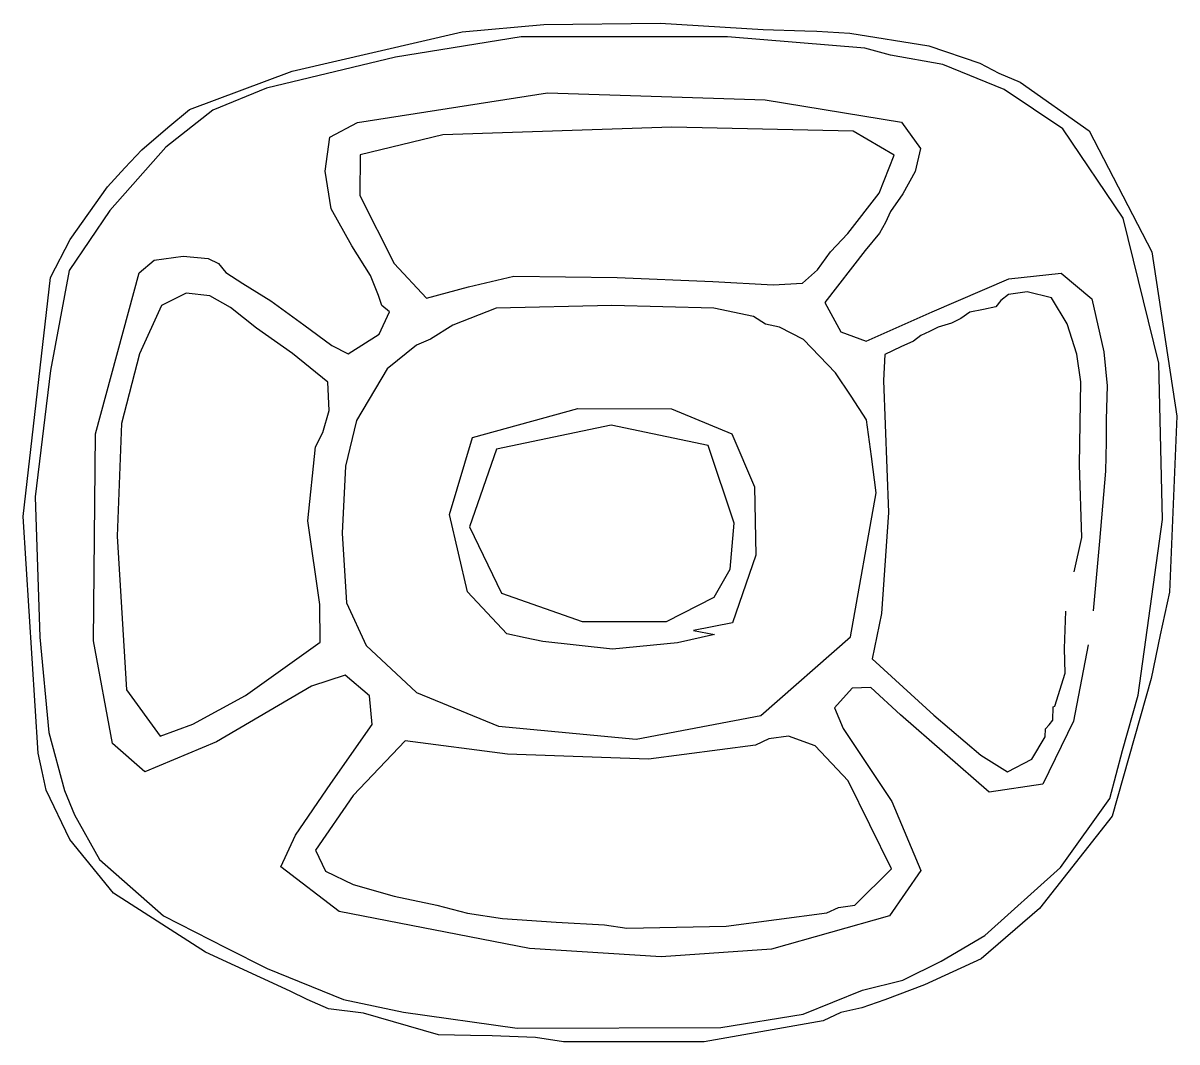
# Model space of a CAD drawing. Extents: x 3 to 127, y -2 to 108.
import ezdxf

# ---------------------------------------------------------------- set-up
doc = ezdxf.new("R2010")
doc.units = 0
doc.layers.add('Layer_1', color=7, linetype='CONTINUOUS')

msp = doc.modelspace()

# ---------------------------------------------------------------- linework, layer by layer
at = {"layer": 'Layer_1', "color": 7}
for points in [[(20.634684, 98.947474), (31.703822, 103.081691), (50.049128, 107.31274), (58.883797, 108.115285), (71.44812, 108.268639), (82.572919, 107.574548), (87.089014, 107.441603), (88.375694, 107.409855), (91.939374, 107.195272), (100.471757, 105.804085), (105.965444, 103.954535), (108.008246, 102.858548), (110.317527, 101.883317), (117.779525, 96.641631), (124.532507, 83.568359), (127.255635, 65.810665), (126.444144, 46.793452), (125.461069, 42.201723), (124.484026, 37.488359), (120.248271, 22.602756), (112.406488, 12.632513), (106.10691, 7.205046), (99.980969, 4.40966), (95.709963, 2.756636), (93.214208, 1.912649), (90.961574, 1.38909), (89.061729, 0.506438), (76.213454, -1.774715), (65.015209, -1.763376), (63.006282, -1.76332), (60.997354, -1.762356), (58.001533, -1.287014), (53.322712, -1.11155), (50.979387, -1.065061), (47.512355, -0.993345), (39.408599, 1.317203), (35.617521, 1.801332), (33.325489, 2.790283), (31.491989, 3.698816), (22.359188, 7.936214), (12.425692, 14.307874), (7.69791, 20.104498), (5.132166, 25.42286), (4.70287, 27.416636), (4.273574, 29.410441), (2.648381, 54.970328), (5.608607, 80.805402)], [(117.677891, 41.12365), (116.101729, 32.875569), (112.770034, 26.064312), (106.992119, 25.213606), (97.412224, 33.57085), (94.18896, 36.492265), (92.189364, 36.442375), (90.294103, 34.323676), (91.196223, 32.079458), (96.465478, 24.188825), (99.591531, 16.737902), (96.22076, 11.844482), (83.464279, 8.239323), (71.561758, 7.403556), (57.351532, 8.325496), (57.351526, 8.325383), (57.35145, 8.325411), (36.766137, 12.294482), (30.471452, 17.131833), (32.06658, 20.557587), (35.901683, 26.123301), (40.332569, 32.510409), (40.059451, 35.590564), (37.446642, 37.853575), (33.805046, 36.644343), (23.524278, 30.628885), (15.786604, 27.408161), (12.288087, 30.451691), (10.254135, 41.545162), (10.45283, 63.914627), (15.172669, 81.282557), (16.791379, 82.673376), (19.945217, 83.08817), (22.633362, 82.853745), (23.751441, 82.290302), (24.52694, 81.33205), (26.39144, 80.148472), (29.412984, 78.277408), (32.970311, 75.666246), (36.005097, 73.459304), (37.770313, 72.560013), (41.108462, 74.675622), (42.231438, 77.067298), (41.383953, 77.766406), (41.031439, 78.856384), (40.185439, 80.990617), (38.151439, 84.200428), (35.912602, 88.204139), (35.271439, 92.277666), (35.784017, 95.948079), (38.7738, 97.535055), (59.271843, 100.734123), (82.791437, 99.986258), (97.507213, 97.568192), (99.570087, 94.739131), (99.003597, 92.24657), (97.671436, 89.808066), (96.339319, 87.914381), (95.772787, 86.73171), (95.123208, 85.563071), (93.591437, 83.703118), (89.227233, 78.095594), (90.970781, 74.910557), (93.71012, 73.91795), (100.81078, 77.081953), (109.103238, 80.629398), (114.760423, 81.274337), (118.071488, 78.471156), (119.359593, 72.76972), (119.7068, 69.072576), (119.627855, 65.446441), (119.618785, 63.021657), (119.556054, 59.86474), (118.890147, 52.318602), (118.224241, 44.772463), (118.224241, 44.772463), (118.224241, 44.772463)], [(5.608607, 80.805175), (7.74136, 84.900926), (11.75466, 90.570813), (13.647043, 92.642428), (15.48076, 94.591247), (18.263322, 97.002737), (20.634684, 98.947219)], [(116.168304, 49.010031), (116.979639, 52.692548), (116.735547, 60.541909), (116.871469, 69.530939), (116.444684, 72.503575), (115.418585, 75.770929), (113.700246, 78.595483), (111.098585, 79.248161), (109.073684, 78.966113), (108.231469, 78.288094), (107.684113, 77.610104), (106.368129, 77.328057), (104.877856, 77.046009), (103.911469, 76.367991), (102.907321, 75.85611), (101.454812, 75.407981), (100.523143, 74.961354), (99.591471, 74.514756), (98.790846, 73.898419), (97.431471, 73.314765), (95.715485, 72.457058), (95.572052, 69.647981), (96.097122, 55.413071), (95.353132, 44.480835), (94.852412, 42.036435), (94.351689, 39.592063), (97.679398, 36.546038), (101.007111, 33.500013), (106.09321, 29.197531), (108.975569, 27.407991), (111.589413, 28.748891), (113.031465, 31.179402), (113.045638, 32.039773), (113.455783, 32.475827), (113.865928, 32.990513), (113.880101, 34.416), (114.083544, 34.500472), (115.173428, 38.071814), (115.132496, 40.720167), (115.254442, 44.75452)]]:
    msp.add_lwpolyline(points, dxfattribs=at)
for points in [[(7.641451, 81.552132), (5.603729, 70.751764), (3.960944, 57.104986), (4.470618, 41.938243), (5.424284, 31.654176), (7.124219, 25.395987), (8.210122, 22.769802), (10.918737, 17.913543), (17.8144, 11.849357), (24.575029, 8.371672), (29.019146, 6.163767), (37.238794, 2.811883), (43.736219, 1.427131), (56.019314, -0.280658), (77.997206, -0.231052), (86.90614, 1.224057), (93.284351, 3.827849), (97.671557, 4.904929), (101.812555, 6.958857), (106.51896, 9.717619), (114.690217, 17.073468), (120.01, 24.500069), (121.375647, 29.707002), (123.077914, 35.69349), (125.710245, 54.657666), (125.313789, 71.550652), (121.446329, 87.198775), (114.9217, 96.834444), (108.616184, 101.088454), (101.966494, 103.805291), (96.33083, 104.786816), (93.566256, 105.547748), (78.729313, 106.796183), (56.439737, 106.773506), (42.870733, 104.589921), (28.938095, 101.226614), (23.14231, 98.856113), (18.050032, 94.867795), (12.010661, 88.034173)], [(50.768742, 79.79794), (55.645951, 80.921027), (66.801064, 80.79857), (77.154004, 80.355685), (83.634789, 80.007562), (86.806556, 80.182743), (88.434788, 81.633373), (89.845203, 83.57006), (91.724275, 85.549323), (95.095508, 89.883468), (96.711449, 94.005808), (92.308623, 96.578391), (72.711448, 97.011836), (47.98137, 96.201241), (39.047919, 94.050454), (39.015292, 89.635691), (42.708433, 82.28452), (46.207712, 78.555146), (50.768756, 79.797997)], [(26.656282, 35.659106), (34.746418, 41.402438), (34.708377, 45.468737), (33.382732, 54.512759), (34.210312, 62.494951), (35.004472, 64.030365), (35.707776, 66.441288), (35.548129, 69.487058), (31.728923, 72.585298), (27.86271, 75.324784), (25.051442, 77.544369), (22.810925, 78.81789), (20.253518, 79.080378), (17.589472, 77.759036), (15.212024, 72.526961), (13.293547, 65.029521), (12.809948, 52.84698), (13.802083, 36.260334), (17.449948, 31.24698), (20.992169, 32.543036), (26.656291, 35.659134)], [(82.311449, 33.467669), (91.988453, 41.979572), (94.791447, 57.528), (94.270586, 61.468923), (93.749726, 65.409874), (92.066105, 67.956491), (90.382484, 70.503109), (86.946449, 74.089587), (84.334484, 75.406932), (82.835294, 75.748564), (81.532485, 76.569902), (77.23383, 77.461002), (66.220486, 77.769893), (53.750792, 77.475175), (49.043254, 75.646942), (46.644775, 74.121449), (45.130598, 73.486942), (41.952674, 70.912176), (38.658481, 65.326932), (37.464194, 60.399496), (37.11452, 53.191332), (37.588516, 45.654463), (39.687625, 41.046661), (45.131179, 35.95337), (53.991451, 32.317965), (68.84788, 30.928167)], [(58.79145, 41.475685), (56.85789, 41.883562), (54.905289, 42.293962), (50.652887, 46.824123), (48.71145, 55.200756), (51.181739, 63.522255), (62.556979, 66.627609), (72.674538, 66.592176), (79.18473, 63.91063), (81.644284, 58.168998), (81.797071, 50.787893), (79.248169, 43.473203), (75.038888, 42.652006), (77.303282, 42.222841), (73.317283, 41.341436), (66.292228, 40.662142), (58.791441, 41.475515), (58.791441, 41.475515)], [(77.271449, 46.268306), (78.998794, 49.289443), (79.431449, 54.271899), (76.64758, 62.630504), (66.168952, 64.841584), (53.785108, 62.260866), (50.864528, 53.843754), (54.305631, 46.699313), (63.01889, 43.631263), (72.117768, 43.61709), (77.271449, 46.268192)], [(89.463447, 12.168652), (90.721619, 12.761546), (92.465906, 13.008161), (96.416997, 16.913565), (91.762483, 26.407276), (88.176416, 30.207487), (85.301782, 31.24817), (83.179877, 30.966973), (81.738232, 30.290939), (70.190521, 28.747389), (54.951449, 29.294107), (43.909682, 30.735666), (38.290224, 24.856526), (34.232176, 18.925512), (35.297569, 16.669984), (38.290173, 15.21051), (42.741437, 13.973839), (47.323757, 12.990557), (50.631449, 12.140277), (54.439078, 11.54194), (60.223382, 11.164479), (65.428058, 10.883565), (67.842128, 10.517414), (78.575814, 10.734831), (89.463447, 12.168624)]]:
    msp.add_lwpolyline(points, close=True, dxfattribs=at)

doc.saveas('drawing.dxf')
